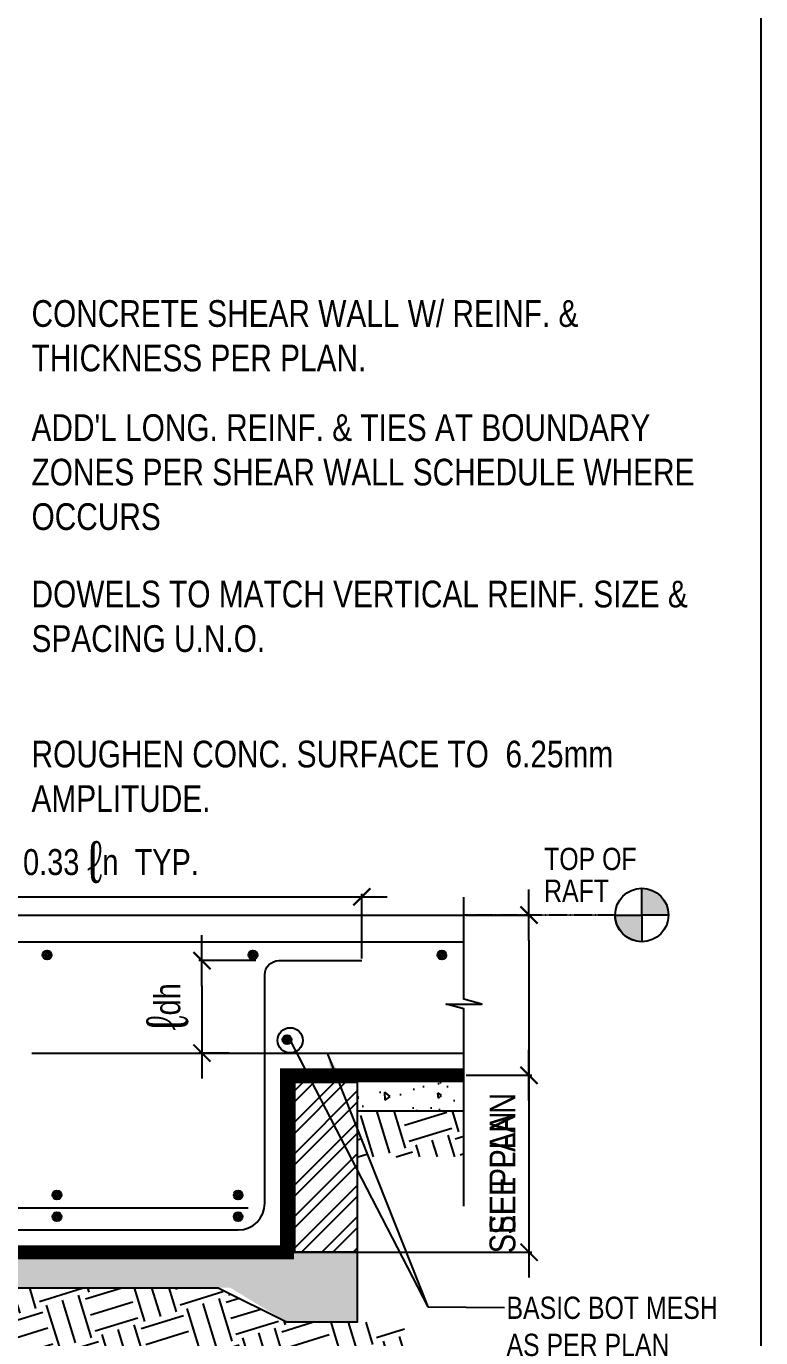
# Model space of a CAD drawing. Header units: millimetres. Extents: x 2250 to 72050, y -16050 to 57150.
# Drawn here: x 11766 to 18575, y -9896 to 2255 of the extents above; entities that cross this region are included whole.
import ezdxf

# ---------------------------------------------------------------- set-up
doc = ezdxf.new("R2010")
doc.units = ezdxf.units.MM
doc.linetypes.add('CENTER2', pattern=[1.125, 0.75, -0.125, 0.125, -0.125])
doc.linetypes.add('DASHED', pattern=[0.75, 0.5, -0.25])
for name, color, linetype in [('BLINDING', 1, 'Continuous'), ('S-G-BREK', 2, 'Continuous'), ('S-G-CNTR', 1, 'CENTER2'), ('S-G-DIMS', 1, 'Continuous'), ('S-G-HTCH', 1, 'Continuous'), ('S-G-LEDR', 2, 'Continuous'), ('S-G-MEDM', 3, 'Continuous'), ('S-G-RBAR', 7, 'Continuous'), ('S-G-REFR', 3, 'Continuous'), ('S-HATCH', 8, 'Continuous'), ('WATER PROOF', 1, 'DASHED')]:
    doc.layers.add(name, color=color, linetype=linetype)
doc.layers.add('NPLT-JLA', color=193, linetype='Continuous', plot=False)
doc.styles.add('ARIAL', font='arial.ttf', dxfattribs={"width": 0.8})
doc.dimstyles.new('ARIALDIMS', dxfattribs={"dimscale": 12, "dimtxt": 20, "dimasz": 19.5, "dimexe": 2.25, "dimexo": 1.75, "dimgap": 10, "dimtad": 1, "dimzin": 3, "dimdsep": 46, "dimtxsty": 'ARIAL', "dimblk1": 'nyatick', "dimblk2": 'nyatick', "dimsah": 1, "dimcen": 2.25, "dimclrd": 1, "dimclre": 1, "dimclrt": 2, "dimadec": 0, "dimazin": 0, "dimtfac": 1, "dimtmove": 0, "dimatfit": 3, "dimfxl": 1, "dimfrac": 2, "dimtolj": 1, "dimtzin": 0, "dimarcsym": 0})
pattern_1 = [(17.07394908975065, (-981481.9494365874, 190919.5068498568), (273.1242220923031, 515.2752260858209), [412.3744653293409, -412.3744653293409]), (17.07394908975065, (-981527.352749836, 191067.3317463901), (273.1242220923031, 515.2752260858209), [412.3744653293409, -412.3744653293409]), (17.07394908975065, (-981572.756063085, 191215.1566429235), (273.1242220923031, 515.2752260858209), [412.3744653293409, -412.3744653293409]), (107.0739490897506, (-981538.6155353234, 191279.5660461843), (-515.2752260858209, 273.1242220923031), [412.37446532934, -412.37446532934]), (107.0739490897506, (-981390.79063879, 191324.969359433), (-515.2752260858209, 273.1242220923031), [412.37446532934, -412.37446532934]), (107.0739490897506, (-981242.9657422567, 191370.3726726818), (-515.2752260858209, 273.1242220923031), [412.37446532934, -412.37446532934])]

# ---------------------------------------------------------------- blocks, each defined once
blk = doc.blocks.new('nyatick')
at = {"layer": 'S-G-DIMS'}
blk.add_line((-1.005000000008295, 9.094947017729282e-13), (1.004999999997381, 9.094947017729282e-13), dxfattribs=at)
at = {"layer": 'S-G-DIMS', "const_width": 0.07999999999999999}
blk.add_lwpolyline([(0.3399999999928696, 0.3400000000001455), (-0.3400000000037835, -0.339999999999236)], dxfattribs=at)
blk = doc.blocks.new('*D325')
at = {"layer": 'Defpoints', "color": 0, "transparency": 16777216}
for p in [(15822.93690502931, -5979.640207438775), (15822.93690502931, -7464.188282624444), (16426.3591111206, -7464.188282624444)]:
    blk.add_point(p, dxfattribs=at)
at = {"layer": 'S-G-DIMS', "color": 1, "lineweight": -2, "transparency": 16777216}
for p, q in [((15843.93690502931, -5979.640207438775), (16453.3591111206, -5979.640207438775)), ((16426.3591111206, -6213.640207438776), (16426.3591111206, -7230.188282624444)), ((15843.93690502931, -7464.188282624444), (16453.3591111206, -7464.188282624444)), ((16426.3591111206, -7464.188282624444), (16426.3591111206, -9216.049128463463))]:
    blk.add_line(p, q, dxfattribs=at)
at = {"layer": 'S-G-DIMS', "color": 1, "lineweight": -2, "transparency": 16777216, "xscale": 234, "yscale": 234, "zscale": 234}
for p, rotation in [((16426.3591111206, -5979.640207438775), 90), ((16426.3591111206, -7464.188282624444), 270)]:
    blk.add_blockref('nyatick', p, dxfattribs=dict(at, rotation=rotation))
at = {"layer": 'S-G-DIMS', "color": 2, "transparency": 16777216, "insert": (16182.26634167994, -8457.118705543957), "char_height": 240, "attachment_point": 5, "rotation": 90, "style": 'ARIAL'}
blk.add_mtext('\\A1;SEE PLAN', dxfattribs=at)
blk = doc.blocks.new('*D326')
at = {"layer": 'Defpoints', "color": 0, "transparency": 16777216}
for p in [(15822.93690502931, -7464.188282624444), (14183.82958142107, -9103.295606232688), (16426.35911112098, -9103.295606232688)]:
    blk.add_point(p, dxfattribs=at)
at = {"layer": 'S-G-DIMS', "color": 1, "lineweight": -2, "transparency": 16777216}
for p, q in [((15843.93690502931, -7464.188282624444), (16453.35911112097, -7464.188282624444)), ((16426.35911112097, -7698.188282624444), (16426.35911112098, -8869.295606232688)), ((14204.82958142107, -9103.295606232688), (16453.35911112098, -9103.295606232688))]:
    blk.add_line(p, q, dxfattribs=at)
at = {"layer": 'S-G-DIMS', "color": 1, "lineweight": -2, "transparency": 16777216, "xscale": 234, "yscale": 234, "zscale": 234}
for p, rotation in [((16426.35911112097, -7464.188282624444), 90), ((16426.35911112098, -9103.295606232688), 270)]:
    blk.add_blockref('nyatick', p, dxfattribs=dict(at, rotation=rotation))
at = {"layer": 'S-G-DIMS', "color": 2, "transparency": 16777216, "insert": (16182.26634167819, -8283.741944428657), "char_height": 240, "attachment_point": 5, "rotation": 90, "style": 'ARIAL'}
blk.add_mtext('\\A1;SEE PLAN', dxfattribs=at)
blk = doc.blocks.new('*D333')
at = {"layer": 'Defpoints', "color": 0, "transparency": 16777216}
for p in [(10225.03471425937, -5470.78432659767), (14877.01698914509, -5810.019208802056), (14877.01698914509, -6402.307021448949)]:
    blk.add_point(p, dxfattribs=at)
at = {"layer": 'S-G-DIMS', "color": 1, "lineweight": -2, "transparency": 16777216}
for p, q in [((10225.03471425937, -5491.78432659767), (10225.03471425937, -5837.019208802056)), ((10459.03471425937, -5810.019208802056), (14643.01698914509, -5810.019208802056)), ((14877.01698914509, -6381.307021448949), (14877.01698914509, -5783.019208802056))]:
    blk.add_line(p, q, dxfattribs=at)
at = {"layer": 'S-G-DIMS', "color": 1, "lineweight": -2, "transparency": 16777216, "xscale": 234, "yscale": 234, "zscale": 234, "rotation": 180}
blk.add_blockref('nyatick', (10225.03471425937, -5810.019208802056), dxfattribs=at)
at = {"layer": 'S-G-DIMS', "color": 1, "lineweight": -2, "transparency": 16777216, "xscale": 234, "yscale": 234, "zscale": 234}
blk.add_blockref('nyatick', (14877.01698914509, -5810.019208802056), dxfattribs=at)
at = {"layer": 'S-G-DIMS', "color": 2, "transparency": 16777216, "insert": (12551.02585170222, -5491.601746319109), "char_height": 240, "attachment_point": 5, "style": 'ARIAL'}
blk.add_mtext('\\A1;0.33 {\\H1.6x;ℓ}n  TYP.', dxfattribs=at)
blk = doc.blocks.new('*D334')
at = {"layer": 'Defpoints', "color": 0, "transparency": 16777216}
for p in [(13916.02227691211, -6402.307021448953), (13394.24512881249, -7258.001049959868), (13667.08089325329, -7258.001049959868)]:
    blk.add_point(p, dxfattribs=at)
at = {"layer": 'S-G-RBAR', "color": 1, "lineweight": -2, "transparency": 16777216}
for p, q in [((13895.02227691211, -6402.307021448953), (13367.24512881249, -6402.307021448953)), ((13394.24512881249, -6636.307021448953), (13394.24512881249, -7024.001049959868)), ((13646.08089325329, -7258.001049959868), (13367.24512881249, -7258.001049959868))]:
    blk.add_line(p, q, dxfattribs=at)
at = {"layer": 'S-G-RBAR', "color": 1, "lineweight": -2, "transparency": 16777216, "xscale": 234, "yscale": 234, "zscale": 234}
for p, rotation in [((13394.24512881249, -6402.307021448953), 90), ((13394.24512881249, -7258.001049959868), 270)]:
    blk.add_blockref('nyatick', p, dxfattribs=dict(at, rotation=rotation))
at = {"layer": 'S-G-RBAR', "color": 2, "transparency": 16777216, "insert": (13075.82766632954, -6830.154035704407), "char_height": 240, "attachment_point": 5, "rotation": 90, "style": 'ARIAL'}
blk.add_mtext('\\A1;{\\fArial|b0|i0|c0|p34;\\H1.6x;ℓ\\H0.625x;dh  } ', dxfattribs=at)

msp = doc.modelspace()

# ---------------------------------------------------------------- hatches: boundary and pattern name
at = {"layer": 'S-G-HTCH'}
h = msp.add_hatch(dxfattribs=at)
h.set_pattern_fill('EARTH', color=256, scale=64.94086068178598, angle=17.07394908975065, style=0)
h.set_pattern_definition(pattern_1)
h.paths.add_polyline_path([(14833.23816819633, -7794.312813652577), (15822.93688498689, -7794.312813652577), (15822.93688498689, -8220.65643811792), (14833.23816819633, -8220.65643811792)])
h = msp.add_hatch(dxfattribs=at)
h.set_pattern_fill('EARTH', color=256, scale=64.94086068178598, angle=17.07394908975065, style=0)
h.set_pattern_definition(pattern_1)
h.paths.add_polyline_path([(15272.05106884027, -9752.704213050543), (14183.82956137847, -9752.704213050543), (13545.26140979886, -9433.420137260815), (4925.410565096492, -9433.420137260815), (4286.842413516904, -9752.704213050543), (3168.039539983074, -9752.704213050543), (3168.039539983074, -10311.73279454738), (15272.05106884027, -10311.73279454738)])
at = {"layer": 'S-G-REFR'}
h = msp.add_hatch(color=256, dxfattribs=at)
edge = h.paths.add_edge_path()
edge.add_line((17472.34397961416, -5979.640207438773), (17472.34397961416, -5732.215528241177))
edge.add_arc((17472.34397961416, -5979.640207438773), 247.4246791976045, 359.9999999999996, 450, ccw=False)
edge.add_line((17719.76865881159, -5979.640207438773), (17472.34397961396, -5979.640207438773))
h = msp.add_hatch(color=256, dxfattribs=at)
edge = h.paths.add_edge_path()
edge.add_line((17472.34397961416, -5979.640207438773), (17472.34397961416, -6227.06488663637))
edge.add_arc((17472.34397961416, -5979.640207438773), 247.4246791976045, 179.9999999999992, 269.9999999999949, ccw=False)
edge.add_line((17224.9193004165, -5979.640207438773), (17472.34397961413, -5979.640207438773))
at = {"layer": 'S-HATCH'}
h = msp.add_hatch(dxfattribs=at)
h.set_pattern_fill('AR-CONC', color=256, scale=64.94086068178598, angle=45)
h.set_pattern_definition([(94.99999999999984, (-981481.9494365874, 190919.5068498568), (9097.867170368287, 7634.017634602207), [1237.123395988022, -13608.35735586825]), (40.00000000000002, (-981481.9494365874, 190919.5068498568), (-10391.73607203819, 7154.971581012059), [989.6987167904183, -10886.72382119719]), (145.4514447, (-980723.7962442567, 191555.6729140922), (-1293.868566119836, 14788.98883591829), [1051.393105917689, -11565.33376335379]), (91.18419999999978, (-983814.6916831678, 193252.2490964372), (14378.57175915033, 10517.39402240776), [1855.685093982033, -20412.53603380237]), (141.63555761, (-982616.4795466143, 194128.6989313808), (-460.2110382282196, 22263.46509392841), [1577.090304388688, -17348.01631266273]), (36.18415117000001, (-983814.6916831678, 193252.2490964372), (-460.2110370497799, 22263.46509398742), [1484.545936683085, -16330.01141769597]), (66, (-982065.1349982326, 193835.4346580823), (11658.18196592559, 2266.121014510646), [1237.123395988019, -13608.35735586821]), (11.00000000000003, (-982065.1349982326, 193835.4346580823), (-5619.977311699638, 11295.89079401923), [989.6987167904183, -10886.6858846946]), (116.451445, (-981093.6198323244, 194024.2780733482), (6038.204595046997, 13562.01183666101), [1051.393105917689, -11565.31382650956]), (82.50000000000001, (-981481.9494365874, 190919.5068498568), (-3740.948741241607, 4024.606823351102), [0, -10754.72605578918, 0, -11051.63567082631, 0, -10927.9233312275]), (52.49999999999999, (-981481.9494365874, 190919.5068498568), (-1531.937195372091, 7668.671433168815), [0, -6301.08183023233, 0, -10507.30137659161, 0, -4164.982099826343]), (12.5, (-984082.9570415245, 188318.4992449196), (6489.401431423197, 5963.272174275434), [0, -4123.744653293409, 0, -12866.08331827544, 0, -17072.30286463471]), (2.499999999999997, (-985249.3281648149, 187152.1281216294), (5634.522629031208, 7969.69781862784), [0, -5360.868049281432, 0, -8544.398921623944, 0, -12123.80928068262])])
h.paths.add_polyline_path([(15822.9369050293, -7464.18828262444), (14183.82958142106, -7464.18828262444), (14183.82958142106, -9103.295606232685), (14254.90920001963, -9103.295606232685), (14254.90920001963, -7527.442024058291), (14833.23816819633, -7527.442024058291), (14833.23816819633, -7794.312813652577), (15822.9369050293, -7794.312813652577)])
h = msp.add_hatch(dxfattribs=at)
h.set_pattern_fill('STEEL', color=256, scale=64.94086068178598)
h.set_pattern_definition([(45, (-981481.9494365874, 190919.5068498568), (-145.7963904112769, 145.7963904112769), []), (45, (-981481.9494365874, 191022.6004661891), (-145.7963904112769, 145.7963904112769), [])])
h.paths.add_polyline_path([(14833.23816819633, -9103.295606232685), (14254.90920001963, -9103.295606232685), (14254.90920001963, -7527.442024058291), (14833.23816819633, -7527.442024058291)])
h = msp.add_hatch(dxfattribs=at)
h.set_pattern_fill('AR-CONC', color=256, scale=64.94086068178598, angle=45)
h.set_pattern_definition([(94.99999999999984, (-58692.46989518855, -20005.91139186133), (358.1826153700372, 300.5509002767233), [48.70564551133947, -535.7621006247341]), (40.00000000000002, (-58692.46989518855, -20005.91139186133), (-409.1223357314791, 281.6927697124159), [38.96451640907159, -428.6096804997874]), (145.45144446, (-58662.62134458061, -19980.86548364341), (-50.93971784127861, 582.2436653927972), [41.39342928502288, -455.3277221352517]), (91.18419999999963, (-58784.31014111688, -19914.07114593301), (566.0851886385651, 414.0718740993452), [73.05846826700916, -803.6431509371009]), (141.63563549, (-58737.13637491736, -19879.56518680384), (-18.11854453962104, 876.5143740456588), [62.0901789955991, -682.9919676527728]), (36.18416399000001, (-58784.31014111688, -19914.07114593301), (-18.11854459238087, 876.5143735295095), [58.44677461360737, -642.9145213990897]), (66, (-58715.42995667063, -19891.11108445092), (458.9835419852176, 89.21736264412188), [48.7056455113393, -535.7621006247314]), (11.00000000000003, (-58715.42995667063, -19891.11108445092), (-221.2590927512367, 444.720491969431), [38.96451640907159, -428.6096804997874]), (116.45144474, (-58677.18132843141, -19883.67630428617), (237.7244466005023, 533.9378505334432), [41.39342798620568, -455.3277221352517]), (82.50000000000001, (-58692.46989518855, -20005.91139186133), (-147.2814465055751, 158.449087533508), [0, -423.4144116452421, 0, -435.1037665679636, 0, -430.2332020168297]), (52.49999999999999, (-58692.46989518855, -20005.91139186133), (-60.31248800677523, 301.9161981562526), [0, -248.0740878044224, 0, -413.6732825429767, 0, -163.9756732215096]), (12.5, (-58794.87176939854, -20108.31326607151), (255.4891439356012, 234.77469426592), [0, -162.3521517044649, 0, -506.5387133179306, 0, -672.1379080564848]), (2.499999999999997, (-58840.7918923627, -20154.23338903568), (221.831475091852, 313.7681370523974), [0, -211.0577972158044, 0, -336.3936583316513, 0, -477.3153260111269])])
h.paths.add_polyline_path([(15822.9369050293, -7794.312813652577), (15822.9369050293, -7527.838465372348), (14833.23817821762, -7527.838465372253), (14833.23815817501, -7794.312813652577)])
h = msp.add_hatch(dxfattribs=at)
h.set_pattern_fill('AR-CONC', color=256, scale=64.94086068178598, angle=45)
h.set_pattern_definition([(94.99999999999984, (-59509.57228085384, -21825.67645940899), (358.1826153700372, 300.5509002767233), [48.70564551133947, -535.7621006247341]), (40.00000000000002, (-59509.57228085384, -21825.67645940899), (-409.1223357314791, 281.6927697124159), [38.96451640907159, -428.6096804997874]), (145.45144446, (-59479.72373024588, -21800.63055119108), (-50.93971784127861, 582.2436653927972), [41.39342928502288, -455.3277221352517]), (91.18419999999965, (-59601.41252678217, -21733.83621348065), (566.0851886385651, 414.0718740993452), [73.05846826700916, -803.6431509371009]), (141.63563549, (-59554.23876058265, -21699.3302543515), (-18.11854453962104, 876.5143740456588), [62.0901789955991, -682.9919676527728]), (36.18416399000001, (-59601.41252678217, -21733.83621348065), (-18.11854459238087, 876.5143735295095), [58.44677461360737, -642.9145213990897]), (66, (-59532.53234233592, -21710.87615199857), (458.9835419852176, 89.21736264412188), [48.70564551133931, -535.7621006247316]), (11.00000000000003, (-59532.53234233592, -21710.87615199857), (-221.2590927512367, 444.720491969431), [38.96451640907159, -428.6096804997874]), (116.45144474, (-59494.28371409669, -21703.44137183383), (237.7244466005023, 533.9378505334432), [41.39342798620568, -455.3277221352517]), (82.50000000000001, (-59509.57228085384, -21825.67645940899), (-147.2814465055751, 158.449087533508), [0, -423.4144116452423, 0, -435.1037665679639, 0, -430.2332020168299]), (52.49999999999999, (-59509.57228085384, -21825.67645940899), (-60.31248800677523, 301.9161981562526), [0, -248.0740878044224, 0, -413.6732825429767, 0, -163.9756732215096]), (12.5, (-59611.97415506383, -21928.07833361917), (255.4891439356012, 234.77469426592), [0, -162.3521517044649, 0, -506.5387133179306, 0, -672.1379080564848]), (2.499999999999997, (-59657.89427802799, -21973.99845658333), (221.831475091852, 313.7681370523974), [0, -211.0577972158044, 0, -336.3936583316513, 0, -477.3153260111269])])
h.paths.add_polyline_path([(14833.23816819633, -9752.704213050543), (14833.23816819633, -9103.295606232772), (14183.82958142106, -9103.295606232685), (4286.842413516904, -9103.295606232685), (3956.717882488927, -9103.295606232685), (3637.433806699017, -9103.295606232685), (3637.433806699017, -9752.704213050543), (4286.842413516904, -9752.704213050543), (4811.891499293692, -9433.420137260815), (13658.78047560166, -9433.420137260815), (14183.82956137847, -9752.704213050543)])

# ---------------------------------------------------------------- linework, layer by layer
at = {"layer": 'BLINDING'}
msp.add_lwpolyline([(14833.23816819633, -9103.295606232685), (14254.90920001963, -9103.295606232685), (14254.90920001963, -7527.442024058291), (14833.23816819633, -7527.442024058291)], close=True, dxfattribs=at)
for points in [[(14833.23816819633, -7794.312813652577), (15822.9369050293, -7794.312813652577)], [(14183.82956137847, -9103.295606232685), (14833.23816819633, -9103.295606232685), (14833.23816819633, -9752.704213050543), (14183.82956137847, -9752.704213050543)], [(4925.410565096492, -9433.420137260815), (13545.26140979886, -9433.420137260815)]]:
    msp.add_lwpolyline(points, dxfattribs=at)
at = {"layer": 'NPLT-JLA'}
msp.add_line((18574.99999999999, 57150), (18574.99999999999, -15032.21664599357), dxfattribs=at)
at = {"layer": 'S-G-BREK'}
msp.add_lwpolyline([(15822.9369050293, -8676.472440659687), (15822.9369050293, -6848.587300083163), (15657.98711889762, -6804.38913809746), (15987.88669116101, -6804.38913809746), (15822.9369050293, -6760.190976111844), (15822.9369050293, -5814.690421307081)], dxfattribs=at)
at = {"layer": 'S-G-CNTR'}
msp.add_line((17224.9193004165, -5979.640207438773), (15822.9369050293, -5979.640207438773), dxfattribs=at)
at = {"layer": 'S-G-DIMS', "color": 1}
msp.add_line((13545.26140979886, -9433.420137260837), (14183.82956137847, -9752.704213050543), dxfattribs=at)
at = {"layer": 'S-G-MEDM'}
msp.add_line((2647.735089908456, -5979.640207438773), (15822.9369050293, -5979.640207438773), dxfattribs=at)
msp.add_lwpolyline([(2647.735089908456, -7464.18828262444), (4286.842413516904, -7464.18828262444), (4286.842413516904, -9103.295606232685), (14183.82958142106, -9103.295606232685), (14183.82958142106, -7464.18828262444), (15822.9369050293, -7464.18828262444)], dxfattribs=at)
at = {"layer": 'S-G-RBAR', "color": 6}
for p, q in [((2647.735089908456, -6227.064886636843), (15822.9369050293, -6227.064886636421)), ((11817.4373817153, -7258.001049959865), (15822.9369050293, -7258.001049959865)), ((4600.747264025078, -8692.391440441934), (13824.42989171152, -8692.391440441628))]:
    msp.add_line(p, q, dxfattribs=at)
at = {"layer": 'S-G-RBAR'}
for points in [[(12000.21761528331, -6350.777226235339, -0.9999999999999997), (11917.74272221739, -6350.777226235339, -0.9999999999999999), (12000.21761528331, -6350.777226235339, -1), (11931.48853772836, -6350.777226235339, -0.9999999999999999), (11986.47179977233, -6350.777226235339, -1), (11945.23435323937, -6350.777226235339, -0.9999999999999999), (11972.72598426133, -6350.777226235339, -1), (11958.98016875035, -6350.777226235339, -1)], [(13908.35572400618, -6350.777226235339, -0.9999999999999997), (13825.88083094025, -6350.777226235339, -0.9999999999999999), (13908.35572400618, -6350.777226235339, -1), (13839.62664645106, -6350.777226235339, -0.9999999999999999), (13894.609908495, -6350.777226235339, -1), (13853.37246196224, -6350.777226235339, -0.9999999999999999), (13880.86409298419, -6350.777226235339, -1), (13867.11827747304, -6350.777226235339, -1)], [(15660.0571698968, -6350.777226235339, -0.9999999999999997), (15577.58227683084, -6350.777226235339, -0.9999999999999999), (15660.0571698968, -6350.777226235339, -1), (15591.32809234165, -6350.777226235339, -0.9999999999999999), (15646.31135438562, -6350.777226235339, -1), (15605.07390785283, -6350.777226235339, -0.9999999999999999), (15632.56553887481, -6350.777226235339, -1), (15618.81972336363, -6350.777226235339, -1)], [(14225.06702795385, -7134.288710360954, -0.9999999999999997), (14142.59213488792, -7134.288710360954, -0.9999999999999999), (14225.06702795385, -7134.288710360954, -1), (14156.3379503991, -7134.288710360954, -0.9999999999999999), (14211.32121244304, -7134.288710360954, -1), (14170.08376590991, -7134.288710360954, -0.9999999999999999), (14197.57539693186, -7134.288710360954, -1), (14183.82958142106, -7134.288710360954, -1)], [(12091.81738994298, -8574.33041211679, -0.9999999999999997), (12009.34249687706, -8574.33041211679, -0.9999999999999999), (12091.81738994298, -8574.33041211679, -1), (12023.08831238803, -8574.33041211679, -0.9999999999999999), (12078.071574432, -8574.33041211679, -1), (12036.83412789904, -8574.33041211679, -0.9999999999999999), (12064.32575892103, -8574.33041211679, -1), (12050.57994341002, -8574.33041211679, -1)], [(13771.45511609172, -8574.33041211679, -0.9999999999999997), (13688.98022302579, -8574.33041211679, -0.9999999999999999), (13771.45511609172, -8574.33041211679, -1), (13702.72603853677, -8574.33041211679, -0.9999999999999999), (13757.70930058074, -8574.33041211679, -1), (13716.47185404778, -8574.33041211679, -0.9999999999999999), (13743.96348506976, -8574.33041211679, -1), (13730.21766955876, -8574.33041211679, -1)], [(12091.81738994298, -8773.396033969286, -0.9999999999999997), (12009.34249687706, -8773.396033969286, -0.9999999999999999), (12091.81738994298, -8773.396033969286, -1), (12023.08831238803, -8773.396033969286, -0.9999999999999999), (12078.071574432, -8773.396033969286, -1), (12036.83412789904, -8773.396033969286, -0.9999999999999999), (12064.32575892103, -8773.396033969286, -1), (12050.57994341002, -8773.396033969286, -1)], [(13771.45511609172, -8773.396033969286, -0.9999999999999997), (13688.98022302579, -8773.396033969286, -0.9999999999999999), (13771.45511609172, -8773.396033969286, -1), (13702.72603853677, -8773.396033969286, -0.9999999999999999), (13757.70930058074, -8773.396033969286, -1), (13716.47185404778, -8773.396033969286, -0.9999999999999999), (13743.96348506976, -8773.396033969286, -1), (13730.21766955876, -8773.396033969286, -1)]]:
    msp.add_lwpolyline(points, format="xyb", dxfattribs=at)
at = {"layer": 'S-G-RBAR', "color": 6}
msp.add_lwpolyline([(4493.02964618137, -6515.727012366944), (4493.02964618137, -8649.683694370462, 0.414213562373095), (4740.454325379003, -8897.108373568015), (5620.186518081653, -8897.108373568015), (12713.02732174638, -8897.108373568015), (13730.21766955876, -8897.108373568015, 0.414213562373095), (13977.64234875639, -8649.683694370462), (13977.64234875639, -6532.188742812519, -0.4142135623730951), (14107.52407011997, -6402.307021448949), (14877.01698914509, -6402.307021448949)], format="xyb", dxfattribs=at)
at = {"layer": 'S-G-REFR'}
for points in [[(17472.34397961416, -5979.640207438773), (17472.34397961416, -5732.215528241228, -0.414213562373095), (17719.76865881159, -5979.640207438773)], [(17472.34397961416, -5979.640207438773), (17472.34397961416, -6227.064886636421, -0.414213562373095), (17224.9193004165, -5979.640207438773)]]:
    msp.add_lwpolyline(points, format="xyb", close=True, dxfattribs=at)
msp.add_circle((17472.34397961416, -5979.640207438773), 247.4246791976045, dxfattribs=at)
at = {"layer": 'WATER PROOF', "ltscale": 200, "const_width": 129.881721363572}
msp.add_lwpolyline([(2647.735089908456, -7464.18828262444), (4286.842413516904, -7464.18828262444), (4286.842413516904, -9103.295606232685), (14183.82958142106, -9103.295606232685), (14183.82958142106, -7464.18828262444), (15822.9369050293, -7464.18828262444)], dxfattribs=at)

# ---------------------------------------------------------------- texts
at = {"layer": 'S-G-LEDR', "color": 3, "char_height": 247.4246871151943, "attachment_point": 1, "style": 'ARIAL'}
for s, insert, width in [('CONCRETE SHEAR WALL W/ REINF. & THICKNESS PER PLAN.', (11814.90225552481, -282.8701837738918), 5877.01227788048), ("ADD'L LONG. REINF. & TIES AT BOUNDARY ZONES PER SHEAR WALL SCHEDULE WHERE OCCURS", (11814.90225552481, -1339.930170235151), 6330.046736920514), ('DOWELS TO MATCH VERTICAL REINF. SIZE & SPACING U.N.O.', (11814.90225552481, -2881.998260669512), 6302.341818671237), ('ROUGHEN CONC. SURFACE TO  6.25mm AMPLITUDE.', (11814.90225552481, -4364.50784830717), 6152.586687731819)]:
    msp.add_mtext(s, dxfattribs=dict(at, insert=insert, width=width))
at = {"layer": 'S-G-LEDR', "color": 3, "insert": (18192.7836964161, -9515.154397372418), "char_height": 206.1872392626619, "width": 1975.18417331343, "attachment_point": 3, "rotation": 5.203390034730787e-07, "style": 'ARIAL'}
msp.add_mtext('\\pxql;BASIC BOT MESH \\PAS PER PLAN', dxfattribs=at)
at = {"layer": 'S-G-MEDM', "color": 3, "style": 'ARIAL', "width": 0.8}
for s, p in [('TOP OF', (16566.47265931375, -5562.980760138635)), ('RAFT', (16566.47265931375, -5857.712578199018))]:
    msp.add_text(s, height=206.1872392626619, dxfattribs=at).set_placement(p)

# ---------------------------------------------------------------- dimensions: what is measured, and where the dimension line sits
at = {"layer": 'S-G-DIMS'}
dim = msp.add_linear_dim(base=(14877.01698914509, -5810.019208802056), p1=(10225.03471425937, -5470.78432659767), p2=(14877.01698914509, -6402.307021448949), text='0.33 {\\H1.6x;ℓ}n  TYP.', dimstyle='ARIALDIMS', dxfattribs=at)
dim.commit()
dim.dimension.update_dxf_attribs({"geometry": '*D333', "text_midpoint": (12551.02585170222, -5810.019208802056), "dimtype": 160})
dim = msp.add_linear_dim(base=(16426.3591111206, -7464.188282624444), p1=(15822.9369050293, -5979.640207438773), p2=(15822.9369050293, -7464.18828262444), angle=90, text='SEE PLAN', dimstyle='ARIALDIMS', dxfattribs=at)
dim.commit()
dim.dimension.update_dxf_attribs({"geometry": '*D325', "text_midpoint": (16182.26634167994, -8457.118705543957)})
dim = msp.add_linear_dim(base=(16426.35911112098, -9103.295606232688), p1=(15822.9369050293, -7464.18828262444), p2=(14183.82958142106, -9103.295606232685), angle=90, text='SEE PLAN', dimstyle='ARIALDIMS', override={"dimtmove": 1}, dxfattribs=at)
dim.commit()
dim.dimension.update_dxf_attribs({"geometry": '*D326', "text_midpoint": (16426.35911111884, -8283.741944428657), "dimtype": 160})
at = {"layer": 'S-G-RBAR'}
dim = msp.add_linear_dim(base=(13394.24512881249, -7258.001049959868), p1=(13916.0222769121, -6402.307021448949), p2=(13667.08089325328, -7258.001049959865), angle=90, text='{\\fArial|b0|i0|c0|p34;\\H1.6x;ℓ\\H0.625x;dh  } ', dimstyle='ARIALDIMS', dxfattribs=at)
dim.commit()
dim.dimension.update_dxf_attribs({"geometry": '*D334', "text_midpoint": (13394.24512881249, -6830.154035704407), "dimtype": 160})

# ---------------------------------------------------------------- leaders
at = {"layer": 'S-G-DIMS'}
msp.add_leader([(14554.00204537854, -7258.001049959865), (15489.47381986615, -9608.108086319204), (16199.99168693334, -9615.301135580376)], dimstyle='ARIALDIMS', override={"dimgap": 0.05, "dimtad": 0}, dxfattribs=at)
at = {"layer": 'S-G-LEDR', "annotation_type": 0, "has_hookline": 1, "hookline_direction": 0}
for points in [[(14212.34843346248, -7140.715590540174), (15489.47381986615, -9608.108086319204), (16199.99168693334, -9615.301135580376)], [(9235.335997468981, -8773.396033969286), (11518.30724248452, -10762.31011164519), (12060.23839144346, -10762.31011164519)]]:
    msp.add_leader(points, dimstyle='ARIALDIMS', override={"dimgap": 0.05, "dimtad": 0, "dimldrblk": 'DOTBLANK'}, dxfattribs=at)

doc.saveas('drawing.dxf')
